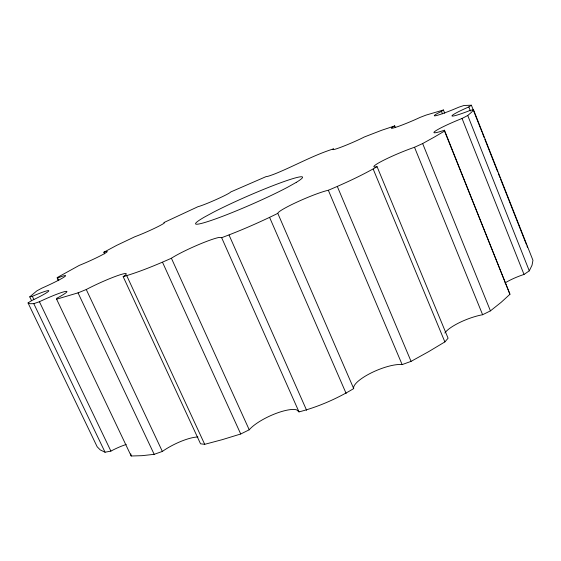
<?xml version="1.0" encoding="UTF-8"?>
<svg xmlns="http://www.w3.org/2000/svg" width="561" height="561" viewBox="0 0 561 561"><rect width="100%" height="100%" fill="white"/><g stroke="black" fill="none" stroke-linecap="round" stroke-linejoin="round"><path stroke-width="0.84" d="M58.295 280.514L57.25 277.541L79.241 265.402A20.245 1.36 -24.2 0 0 102.242 254.848A20.245 1.36 -24.2 0 0 103.89 252.233L116.576 245.416L134.808 236.756A19.046 1.234 -24 0 0 155.986 227.605A19.046 1.234 -24 0 0 163.903 222.563L198.005 206.679A18.464 1.178 -23.7 0 0 216.532 199.386A18.464 1.178 -23.7 0 0 230.69 191.988L266.244 176.54A18.52 1.185 -23.4 0 0 275.5 173.63C295.009 165.677 313.41 155.222 333.585 148.84A19.193 1.248 -23.2 0 0 342.385 146.666A19.193 1.248 -23.2 0 0 364.194 137.038L381.732 130.243L394.734 125.916A20.491 1.388 -22.9 0 0 396.536 127.045A20.491 1.388 -22.9 0 0 420.049 117.41L426.136 115.075L443.428 109.984L444.726 113.231M197.942 437.012A27.468 7.286 -26.2 0 0 184.281 440.105L182.22 440.876A27.468 7.286 -26.2 0 0 162.353 451.437L154.177 454.333L142.01 455.679L131.183 456.002L56.612 299.181L56.794 298.256A26.409 2.244 -24.7 0 0 65.209 291.489A26.409 2.244 -24.7 0 0 39.41 301.727L33.8 303.655L30.042 303.711L28.05 302.954L31.157 300.85A24.179 1.865 -24.6 0 0 48.814 290.857A24.179 1.865 -24.6 0 0 32.335 296.32L29.761 296.867L31.647 300.801M505.005 282.968A26.065 6.374 -20.5 0 1 524.016 274.448L529.282 270.851L532.038 265.199L532.95 260.304L473.505 109.76L470.279 110.377A24.544 1.921 -22.5 0 1 451.977 115.945A24.544 1.921 -22.5 0 1 468.821 106.934L471.387 105.216L481.983 132.045M473.505 109.76L471.57 112.228L467.741 115.503L462.054 118.462A26.746 2.307 -22.5 0 0 435.631 130.881A26.746 2.307 -22.5 0 0 444.445 130.215L509.949 294.273L501.169 302.309L490.433 310.871L482.614 314.728A27.678 7.44 -21.2 0 0 444.831 333.017M56.612 299.181L78.035 292.856L86.261 289.511A28.232 2.644 -24.5 0 1 107.151 279.701L109.234 278.838A28.232 2.644 -24.5 0 1 123.175 276.671L200.536 443.807L204.702 444.326L222.261 439.656L240.718 433.997L249.231 429.796A28.415 8.064 -24.7 0 1 271.762 415.154A28.415 8.064 -24.7 0 1 295.717 409.642L296.734 409.895L298.992 411.893C317.792 407.104 337.091 398.64 353.696 388.577A28.485 8.135 -22.8 0 1 371.361 372.841A28.485 8.135 -22.8 0 1 402.139 364.601L411.066 361.368L428.604 351.67L444.873 341.915L448.085 338.213L377.076 166.673A28.45 2.707 -22.8 0 1 382.286 160.944A28.45 2.707 -22.8 0 1 414.509 147.27L422.65 143.553L434.558 136.947L444.529 131.064L444.445 130.215M29.761 296.867L36.823 290.879L41.865 288.158A22.012 1.564 -24.5 0 0 63.989 277.134A22.012 1.564 -24.5 0 0 57.173 278.144M471.387 105.216L463.975 105.482L458.772 107.214A22.335 1.606 -22.7 0 1 436.339 115.58A22.335 1.606 -22.7 0 1 441.465 111.373L443.428 109.984M123.175 276.671C139.647 271.875 155.692 265.199 171.4 258.242A29.242 2.938 -24 0 1 195.782 245.844A29.242 2.938 -24 0 1 219.19 237.422L221.644 237.689C240.753 230.592 259.519 222.373 277.8 213.362A29.319 2.959 -23.3 0 1 297.912 201.665A29.319 2.959 -23.3 0 1 328.332 190.263C344.931 183.237 361.48 175.691 377.076 166.673M28.05 302.954L97.158 446.766L100.258 449.915L105.054 452.215L110.896 451.107A25.75 6.199 -26.8 0 1 126.232 444.459M32.335 296.32L33.842 299.469M33.8 303.655L105.054 452.215M39.41 301.727L110.896 451.107M57.25 277.541L58.744 280.696M78.035 292.856L154.177 454.333M86.261 289.511L162.353 451.437M103.89 252.233L104.626 253.817M126.856 275.914L204.702 444.326M162.529 262.296L240.718 433.997M171.4 258.242L249.231 429.796M221.644 237.689L298.992 411.893M229.07 235.08L306.622 410.308M277.8 213.362L353.696 388.577M269.645 217.514L346.144 393.471M328.332 190.263L402.139 364.601M337.357 186.568L411.066 361.368M373.233 169.184L444.873 341.915M394.734 125.916L395.393 127.529M414.509 147.27L482.614 314.728M422.65 143.553L490.433 310.871M441.465 111.373L442.44 113.806M444.529 131.064L509.949 294.273M467.741 115.503L529.282 270.851M462.054 118.462L524.016 274.448M482.621 133.672L484.227 137.74M484.872 139.366L497.712 171.883M498.357 173.51L499.963 177.571M500.601 179.197L526.288 244.238M526.926 245.865L527.571 247.485M468.821 106.934L470.427 111.001M130.762 453.835L131.183 456.002M296.243 182.388L287.744 187.164A58.386 4.579 -23.6 0 1 215.613 218.895A58.386 4.579 -23.6 0 1 204.442 217.086L213.243 212.317A58.386 4.579 -23.6 0 1 282.071 182.248A58.386 4.579 -23.6 0 1 296.243 182.388"/></g></svg>
